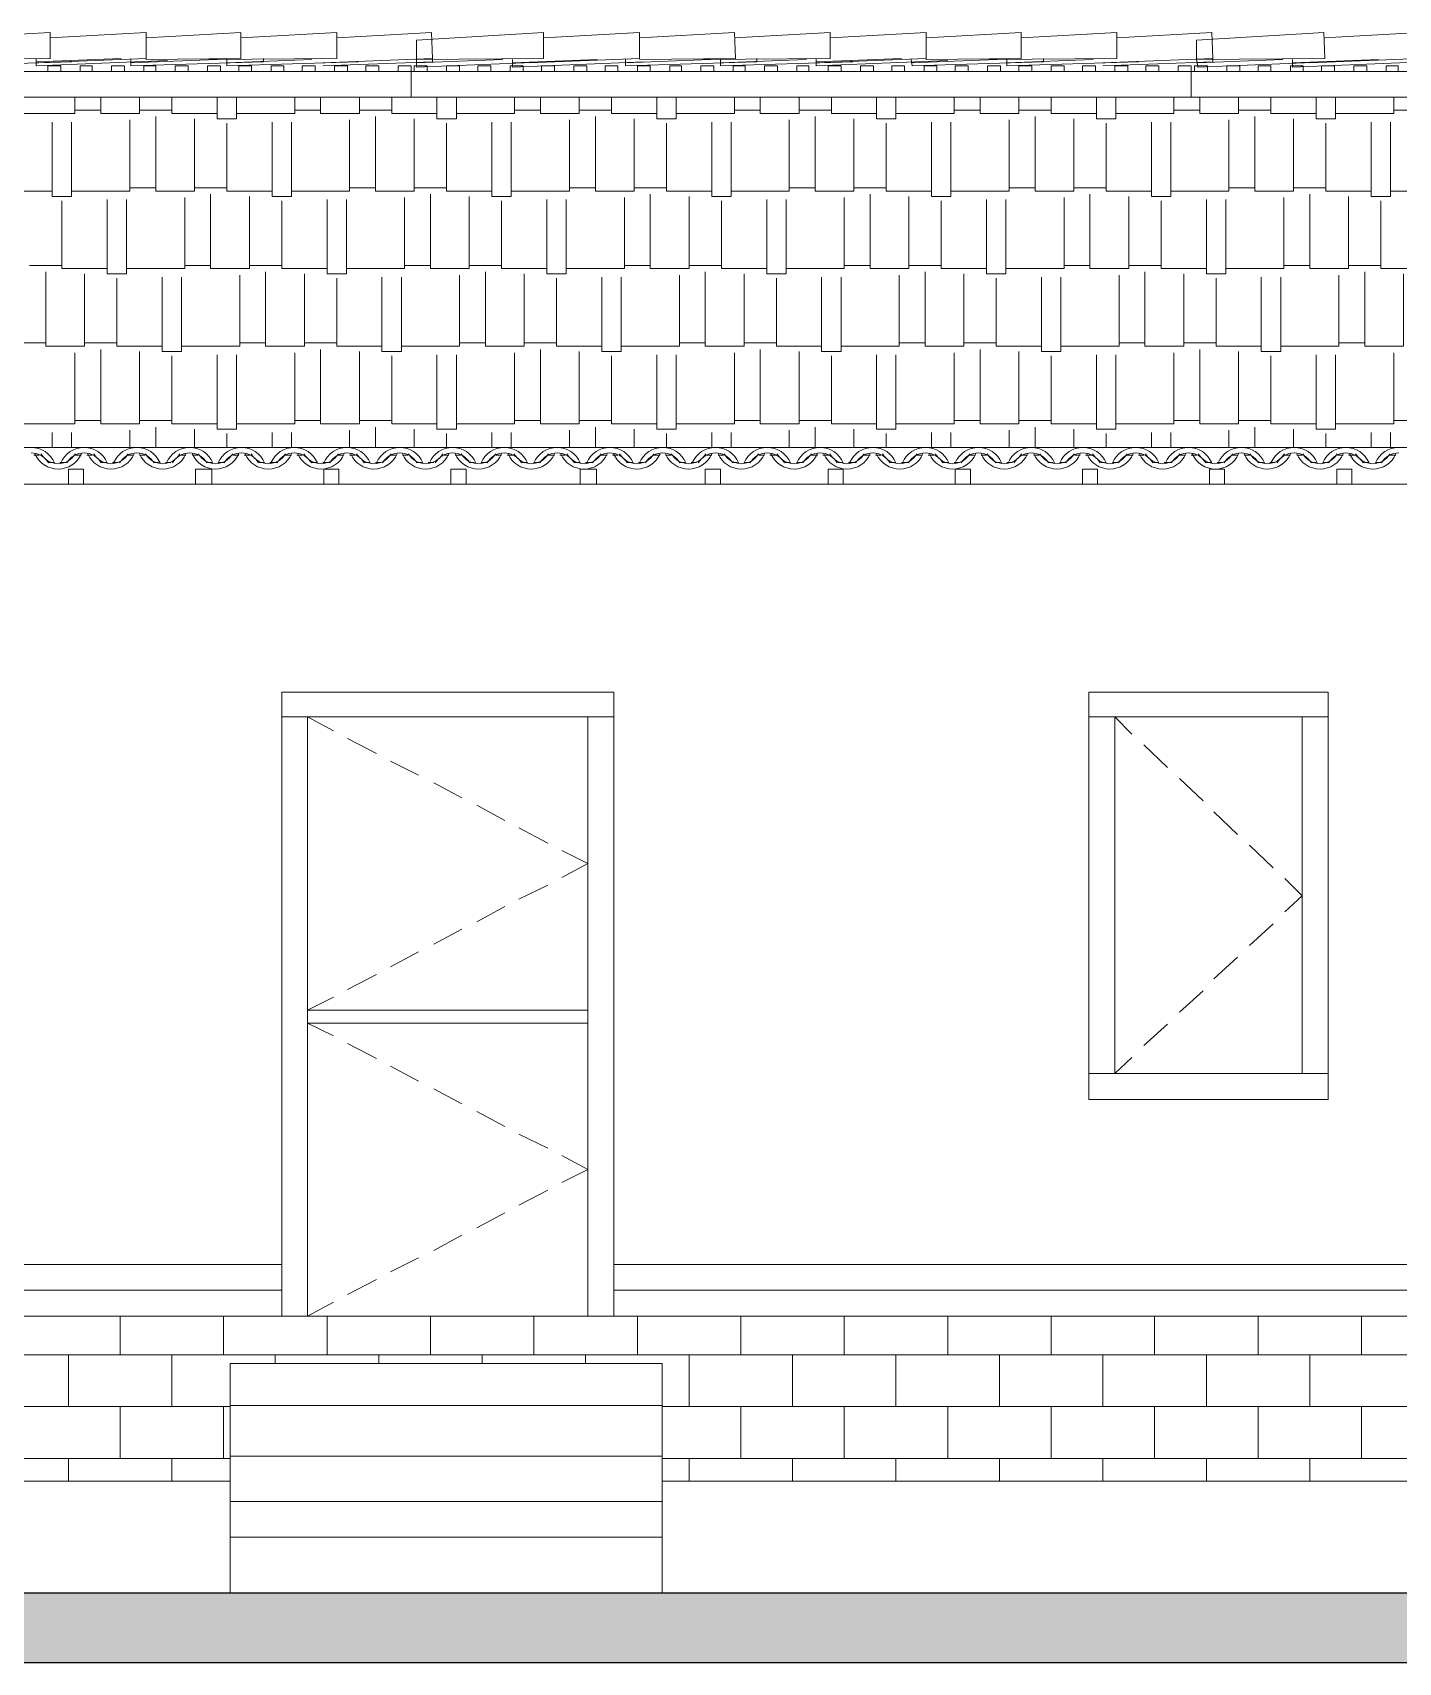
# Model space of a CAD drawing. Header units: millimetres. Extents: x 5915 to 23591, y -4666 to 1736.
# Drawn here: x 10731 to 16097, y -4666 to 1736 of the extents above; entities that cross this region are included whole.
import ezdxf

# ---------------------------------------------------------------- set-up
doc = ezdxf.new("R2010")
doc.units = ezdxf.units.MM
for name, color, linetype, lineweight in [('A-ALV-___-___-EXI', 250, 'Continuous', 25), ('A-BAS-___-___-EXI', 250, 'Continuous', 25), ('A-COB-___-___-EXI', 250, 'Continuous', 25), ('A-ESC-___-___-EXI', 250, 'Continuous', 25), ('A-JAN-___-___-EXI', 250, 'Continuous', 25), ('A-POR-___-___-EXI', 250, 'Continuous', 25)]:
    doc.layers.add(name, color=color, linetype=linetype, lineweight=lineweight)

msp = doc.modelspace()

# ---------------------------------------------------------------- hatches: boundary and pattern name
at = {"layer": 'A-BAS-___-___-EXI', "true_color": 0xcb9898}
msp.add_hatch(color=253, dxfattribs=at).paths.add_polyline_path([(23493.5, -4666.4), (23493.5, -4394.1), (5915.2, -4394.1), (5915.2, -4666.4)])

# ---------------------------------------------------------------- linework, layer by layer
at = {"layer": 'A-ALV-___-___-EXI', "color": 18, "lineweight": 9}
for p, q in [((6566.2, -3102.8), (11710.2, -3102.8)), ((13014.2, -3102.8), (22976.2, -3102.8)), ((6566.2, -3204.5), (11710.2, -3204.5)), ((13014.2, -3204.5), (22976.2, -3204.5)), ((6566.2, -3306.1), (22976.2, -3306.1)), ((11075.1, -3458.5), (11075.1, -3306.1)), ((11481.6, -3458.5), (11481.6, -3306.1)), ((11888, -3458.5), (11888, -3306.1)), ((12294.5, -3458.5), (12294.5, -3306.1)), ((12700.9, -3458.5), (12700.9, -3306.1)), ((13107.3, -3458.5), (13107.3, -3306.1)), ((13513.8, -3458.5), (13513.8, -3306.1)), ((13920.2, -3458.5), (13920.2, -3306.1)), ((14326.7, -3458.5), (14326.7, -3306.1)), ((14733.1, -3458.5), (14733.1, -3306.1)), ((15139.5, -3458.5), (15139.5, -3306.1)), ((15546, -3458.5), (15546, -3306.1)), ((15952.4, -3458.5), (15952.4, -3306.1)), ((6566.2, -3458.5), (22976.2, -3458.5)), ((10871.9, -3661.7), (10871.9, -3458.5)), ((11278.4, -3661.7), (11278.4, -3458.5)), ((11684.8, -3492.4), (11684.8, -3458.5)), ((12091.2, -3492.4), (12091.2, -3458.5)), ((12497.7, -3492.4), (12497.7, -3458.5)), ((12904.1, -3492.4), (12904.1, -3458.5)), ((13310.6, -3661.7), (13310.6, -3458.5)), ((13717, -3661.7), (13717, -3458.5)), ((14123.4, -3661.7), (14123.4, -3458.5)), ((14529.9, -3661.7), (14529.9, -3458.5)), ((14936.3, -3661.7), (14936.3, -3458.5)), ((15342.8, -3661.7), (15342.8, -3458.5)), ((15749.2, -3661.7), (15749.2, -3458.5)), ((6566.2, -3661.7), (11507, -3661.7)), ((11075.1, -3864.9), (11075.1, -3661.7)), ((11481.6, -3864.9), (11481.6, -3661.7)), ((13204.7, -3661.7), (22976.2, -3661.7)), ((13513.8, -3864.9), (13513.8, -3661.7)), ((13920.2, -3864.9), (13920.2, -3661.7)), ((14326.7, -3864.9), (14326.7, -3661.7)), ((14733.1, -3864.9), (14733.1, -3661.7)), ((15139.5, -3864.9), (15139.5, -3661.7)), ((15546, -3864.9), (15546, -3661.7)), ((15952.4, -3864.9), (15952.4, -3661.7)), ((6566.2, -3864.9), (11507, -3864.9)), ((10871.9, -3953.8), (10871.9, -3864.9)), ((11278.4, -3953.8), (11278.4, -3864.9)), ((13204.7, -3864.9), (22976.2, -3864.9)), ((13310.6, -3953.8), (13310.6, -3864.9)), ((13717, -3953.8), (13717, -3864.9)), ((14123.4, -3953.8), (14123.4, -3864.9)), ((14529.9, -3953.8), (14529.9, -3864.9)), ((14936.3, -3953.8), (14936.3, -3864.9)), ((15342.8, -3953.8), (15342.8, -3864.9)), ((15749.2, -3953.8), (15749.2, -3864.9)), ((6566.2, -3953.8), (11507, -3953.8)), ((13204.7, -3953.8), (22976.2, -3953.8))]:
    msp.add_line(p, q, dxfattribs=at)
at = {"layer": 'A-BAS-___-___-EXI'}
msp.add_lwpolyline([(23493.5, -4394.1), (5915.2, -4394.1), (5915.2, -4666.4), (23493.5, -4666.4)], close=True, dxfattribs=at)
at = {"layer": 'A-COB-___-___-EXI', "color": 18, "lineweight": 9}
for p, q in [((11176.8, 1634.7), (10744.9, 1617.8)), ((11079.4, 1634.7), (10744.9, 1622)), ((11456.2, 1630.5), (11117.5, 1617.8)), ((11828.7, 1630.5), (11494.3, 1617.8)), ((12302.9, 1634.7), (11871.1, 1617.8)), ((12578.1, 1630.5), (12239.4, 1617.8)), ((12950.7, 1630.5), (12616.2, 1617.8)), ((13395.2, 1630.5), (13060.8, 1617.8)), ((13772, 1630.5), (13433.3, 1617.8)), ((14242, 1634.7), (13810.1, 1617.8)), ((14144.6, 1634.7), (13810.1, 1622)), ((14521.4, 1630.5), (14182.7, 1617.8)), ((14898.2, 1630.5), (14559.5, 1617.8)), ((15368.2, 1634.7), (14936.3, 1617.8)), ((15643.4, 1630.5), (15308.9, 1617.8)), ((16020.2, 1630.5), (15681.5, 1617.8)), ((10897.3, 1431.5), (10998.9, 1431.5)), ((11151.3, 1431.5), (11278.4, 1431.5)), ((11761, 1431.5), (11862.6, 1431.5)), ((12015, 1431.5), (12142, 1431.5)), ((12624.7, 1431.5), (12726.3, 1431.5)), ((12878.7, 1431.5), (13005.7, 1431.5)), ((13488.4, 1431.5), (13590, 1431.5)), ((13742.4, 1431.5), (13869.4, 1431.5)), ((14352.1, 1431.5), (14453.7, 1431.5)), ((14606.1, 1431.5), (14733.1, 1431.5)), ((15215.7, 1431.5), (15317.4, 1431.5)), ((15469.8, 1431.5), (15596.8, 1431.5)), ((16079.4, 1431.5), (16181, 1431.5)), ((11113.2, 1126.7), (11214.9, 1126.7)), ((11367.3, 1126.7), (11494.3, 1126.7)), ((11976.9, 1126.7), (12078.5, 1126.7)), ((12231, 1126.7), (12358, 1126.7)), ((12840.6, 1126.7), (12942.2, 1126.7)), ((13094.6, 1126.7), (13221.6, 1126.7)), ((13704.3, 1126.7), (13805.9, 1126.7)), ((13958.3, 1126.7), (14085.3, 1126.7)), ((14568, 1126.7), (14669.6, 1126.7)), ((14822, 1126.7), (14949, 1126.7)), ((15431.7, 1126.7), (15533.3, 1126.7)), ((15685.7, 1126.7), (15812.7, 1126.7)), ((10719.5, 821.8), (10846.5, 821.8)), ((11329.2, 821.8), (11430.8, 821.8)), ((11583.2, 821.8), (11710.2, 821.8)), ((12192.8, 821.8), (12294.5, 821.8)), ((12446.9, 821.8), (12573.9, 821.8)), ((13056.5, 821.8), (13158.1, 821.8)), ((13310.6, 821.8), (13437.6, 821.8)), ((13920.2, 821.8), (14021.8, 821.8)), ((14174.2, 821.8), (14301.3, 821.8)), ((14783.9, 821.8), (14885.5, 821.8)), ((15037.9, 821.8), (15164.9, 821.8)), ((15647.6, 821.8), (15749.2, 821.8)), ((15901.6, 821.8), (16028.6, 821.8)), ((10681.4, 517), (10783, 517)), ((10935.4, 517), (11062.4, 517)), ((11545.1, 517), (11646.7, 517)), ((11799.1, 517), (11926.1, 517)), ((12408.8, 517), (12510.4, 517)), ((12662.8, 517), (12789.8, 517)), ((13272.5, 517), (13374.1, 517)), ((13526.5, 517), (13653.5, 517)), ((14136.1, 517), (14237.7, 517)), ((14390.2, 517), (14517.2, 517)), ((14999.8, 517), (15101.4, 517)), ((15253.8, 517), (15380.9, 517)), ((15863.5, 517), (15965.1, 517)), ((10897.3, 212.2), (10998.9, 212.2)), ((11151.3, 212.2), (11278.4, 212.2)), ((11761, 212.2), (11862.6, 212.2)), ((12015, 212.2), (12142, 212.2)), ((12624.7, 212.2), (12726.3, 212.2)), ((12878.7, 212.2), (13005.7, 212.2)), ((13488.4, 212.2), (13590, 212.2)), ((13742.4, 212.2), (13869.4, 212.2)), ((14352.1, 212.2), (14453.7, 212.2)), ((14606.1, 212.2), (14733.1, 212.2)), ((15215.7, 212.2), (15317.4, 212.2)), ((15469.8, 212.2), (15596.8, 212.2)), ((16079.4, 212.2), (16181, 212.2)), ((10808.4, 106.3), (10808.4, 165.6)), ((10884.6, 106.3), (10884.6, 165.6)), ((11113.2, 106.3), (11113.2, 174.1)), ((11214.9, 106.3), (11214.9, 186.8)), ((11367.3, 106.3), (11367.3, 178.3)), ((11494.3, 106.3), (11494.3, 161.4)), ((11672.1, 106.3), (11672.1, 165.6)), ((11748.3, 106.3), (11748.3, 165.6)), ((11976.9, 106.3), (11976.9, 174.1)), ((12078.5, 106.3), (12078.5, 186.8)), ((12231, 106.3), (12231, 178.3)), ((12358, 106.3), (12358, 161.4)), ((12535.8, 106.3), (12535.8, 165.6)), ((12612, 106.3), (12612, 165.6)), ((12840.6, 106.3), (12840.6, 174.1)), ((12942.2, 106.3), (12942.2, 186.8)), ((13094.6, 106.3), (13094.6, 178.3)), ((13221.6, 106.3), (13221.6, 161.4)), ((13399.5, 106.3), (13399.5, 165.6)), ((13475.7, 106.3), (13475.7, 165.6)), ((13704.3, 106.3), (13704.3, 174.1)), ((13805.9, 106.3), (13805.9, 186.8)), ((13958.3, 106.3), (13958.3, 178.3)), ((14085.3, 106.3), (14085.3, 161.4)), ((14263.2, 106.3), (14263.2, 165.6)), ((14339.4, 106.3), (14339.4, 165.6)), ((14568, 106.3), (14568, 174.1)), ((14669.6, 106.3), (14669.6, 186.8)), ((14822, 106.3), (14822, 178.3)), ((14949, 106.3), (14949, 161.4)), ((15126.8, 106.3), (15126.8, 165.6)), ((15203, 106.3), (15203, 165.6)), ((15431.7, 106.3), (15431.7, 174.1)), ((15533.3, 106.3), (15533.3, 186.8)), ((15685.7, 106.3), (15685.7, 178.3)), ((15812.7, 106.3), (15812.7, 161.4)), ((15990.5, 106.3), (15990.5, 165.6)), ((16066.7, 106.3), (16066.7, 165.6)), ((10736.4, 76.7), (10757.6, 76.7)), ((10897.3, 76.7), (10918.5, 76.7)), ((10943.9, 76.7), (10965.1, 76.7)), ((11104.8, 76.7), (11125.9, 76.7)), ((11151.3, 76.7), (11172.5, 76.7)), ((11312.2, 76.7), (11333.4, 76.7)), ((11358.8, 76.7), (11380, 76.7)), ((11769.5, 76.7), (11790.6, 76.7)), ((11930.4, 76.7), (11951.5, 76.7)), ((11976.9, 76.7), (11998.1, 76.7)), ((12137.8, 76.7), (12159, 76.7)), ((12184.4, 76.7), (12205.5, 76.7)), ((12345.3, 76.7), (12366.4, 76.7)), ((12391.8, 76.7), (12413, 76.7)), ((12552.7, 76.7), (12573.9, 76.7)), ((12595.1, 76.7), (12620.5, 76.7)), ((12755.9, 76.7), (12781.3, 76.7)), ((12802.5, 76.7), (12823.7, 76.7)), ((12963.4, 76.7), (12988.8, 76.7)), ((13010, 76.7), (13031.1, 76.7)), ((13170.8, 76.7), (13192, 76.7)), ((13217.4, 76.7), (13238.6, 76.7)), ((13378.3, 76.7), (13399.5, 76.7)), ((13424.9, 76.7), (13446, 76.7)), ((13585.8, 76.7), (13606.9, 76.7)), ((13835.5, 76.7), (13860.9, 76.7)), ((13996.4, 76.7), (14021.8, 76.7)), ((14043, 76.7), (14064.2, 76.7)), ((14203.9, 76.7), (14225, 76.7)), ((14250.5, 76.7), (14271.6, 76.7)), ((14411.3, 76.7), (14432.5, 76.7)), ((14457.9, 76.7), (14479.1, 76.7)), ((14618.8, 76.7), (14640, 76.7)), ((14665.4, 76.7), (14686.5, 76.7)), ((14826.2, 76.7), (14847.4, 76.7)), ((14868.6, 76.7), (14894, 76.7)), ((15029.5, 76.7), (15054.9, 76.7)), ((15076, 76.7), (15097.2, 76.7)), ((15490.9, 76.7), (15512.1, 76.7)), ((15651.8, 76.7), (15673, 76.7)), ((15698.4, 76.7), (15719.6, 76.7)), ((15859.3, 76.7), (15880.4, 76.7)), ((15901.6, 76.7), (15927, 76.7)), ((16062.5, 76.7), (16087.9, 76.7)), ((10791.5, 47.1), (10816.9, 47.1)), ((10863.5, 47.1), (10838.1, 47.1)), ((10998.9, 47.1), (11024.3, 47.1)), ((11066.7, 47.1), (11045.5, 47.1)), ((11206.4, 47.1), (11227.6, 47.1)), ((11274.1, 47.1), (11253, 47.1)), ((11413.8, 47.1), (11435, 47.1)), ((11689, 47.1), (11663.6, 47.1)), ((11828.7, 47.1), (11849.9, 47.1)), ((11896.5, 47.1), (11871.1, 47.1)), ((12032, 47.1), (12057.4, 47.1)), ((12099.7, 47.1), (12078.5, 47.1)), ((12239.4, 47.1), (12260.6, 47.1)), ((12307.2, 47.1), (12286, 47.1)), ((12446.9, 47.1), (12468, 47.1)), ((12514.6, 47.1), (12493.4, 47.1)), ((12654.3, 47.1), (12675.5, 47.1)), ((12700.9, 47.1), (12722.1, 47.1)), ((12861.8, 47.1), (12882.9, 47.1)), ((12904.1, 47.1), (12929.5, 47.1)), ((13065, 47.1), (13090.4, 47.1)), ((13132.7, 47.1), (13111.6, 47.1)), ((13272.5, 47.1), (13293.6, 47.1)), ((13319, 47.1), (13340.2, 47.1)), ((13479.9, 47.1), (13501.1, 47.1)), ((13547.6, 47.1), (13526.5, 47.1)), ((13755.1, 47.1), (13733.9, 47.1)), ((13894.8, 47.1), (13916, 47.1)), ((13962.6, 47.1), (13937.2, 47.1)), ((14098, 47.1), (14123.4, 47.1)), ((14170, 47.1), (14144.6, 47.1)), ((14305.5, 47.1), (14330.9, 47.1)), ((14373.2, 47.1), (14352.1, 47.1)), ((14512.9, 47.1), (14534.1, 47.1)), ((14580.7, 47.1), (14559.5, 47.1)), ((14720.4, 47.1), (14741.6, 47.1)), ((14788.1, 47.1), (14767, 47.1)), ((14927.9, 47.1), (14949, 47.1)), ((14995.6, 47.1), (14974.4, 47.1)), ((15135.3, 47.1), (15156.5, 47.1)), ((15406.3, 47.1), (15385.1, 47.1)), ((15546, 47.1), (15567.1, 47.1)), ((15613.7, 47.1), (15592.5, 47.1)), ((15753.4, 47.1), (15774.6, 47.1)), ((15821.2, 47.1), (15800, 47.1)), ((15960.9, 47.1), (15982.1, 47.1)), ((16028.6, 47.1), (16007.5, 47.1))]:
    msp.add_line(p, q, dxfattribs=at)
at = {"layer": 'A-COB-___-___-EXI', "color": 18, "lineweight": 9, "flags": 128}
for points in [[(10300.4, 1630.5), (10799.9, 1634.7), (10799.9, 1736.3), (10423.1, 1715.2)], [(10799.9, 1715.2), (11176.8, 1736.3), (11176.8, 1630.5), (11549.3, 1634.7), (11549.3, 1736.3), (11176.8, 1715.2)], [(11549.3, 1715.2), (11926.1, 1736.3), (11926.1, 1634.7), (11426.5, 1630.5)], [(11926.1, 1715.2), (12298.7, 1736.3), (12302.9, 1634.7), (12302.9, 1622), (11871.1, 1605.1)], [(12684, 1617.8), (13115.8, 1634.7), (13115.8, 1736.3), (12739, 1715.2)], [(13115.8, 1630.5), (13492.6, 1634.7), (13488.4, 1736.3), (13115.8, 1715.2)], [(13365.6, 1630.5), (13865.2, 1634.7), (13865.2, 1736.3), (13488.4, 1715.2)], [(13865.2, 1715.2), (14242, 1736.3), (14242, 1630.5), (14614.6, 1634.7), (14614.6, 1736.3), (14242, 1715.2)], [(14614.6, 1715.2), (14991.4, 1736.3), (14991.4, 1634.7), (14491.8, 1630.5)], [(14991.4, 1715.2), (15363.9, 1736.3), (15368.2, 1634.7), (15368.2, 1622), (14936.3, 1605.1)], [(15749.2, 1617.8), (16181, 1634.7), (16181, 1736.3), (15804.2, 1715.2)], [(9153, 1482.3), (12218.3, 1482.3), (12218.3, 1583.9), (9153, 1583.9), (9153, 1605.1), (9102.2, 1605.1), (9102.2, 1583.9), (9153, 1583.9), (9153, 1482.3), (9153, 1583.9), (6087.8, 1583.9), (6087.8, 1482.3), (6087.8, -37.6), (23585.9, -37.6)], [(10884.6, 1622), (10368.1, 1605.1), (10368.1, 1634.7)], [(11261.4, 1626.2), (10744.9, 1605.1), (10744.9, 1634.7)], [(11117.5, 1630.5), (11117.5, 1605.1), (11638.2, 1622), (11638.2, 1634.7)], [(12010.8, 1622), (11494.3, 1605.1), (11494.3, 1630.5)], [(18348.7, 1482.3), (21413.9, 1482.3), (21413.9, 1583.9), (18348.7, 1583.9), (18348.7, 1482.3), (18348.7, 1583.9), (15283.5, 1583.9), (15232.7, 1583.9), (15232.7, 1605.1), (15283.5, 1605.1), (15283.5, 1583.9), (15283.5, 1482.3), (15283.5, 1583.9), (12218.3, 1583.9), (12167.4, 1583.9), (12167.4, 1605.1), (12218.3, 1605.1), (12218.3, 1583.9), (12218.3, 1482.3)], [(12760.2, 1622), (12239.4, 1600.8), (12239.4, 1630.5)], [(13132.7, 1622), (12616.2, 1600.8), (12616.2, 1630.5)], [(13060.8, 1630.5), (13060.8, 1605.1), (13577.3, 1622), (13577.3, 1634.7)], [(13954.1, 1622), (13433.3, 1605.1), (13433.3, 1634.7)], [(14326.7, 1626.2), (13810.1, 1605.1), (13810.1, 1634.7)], [(14182.7, 1630.5), (14186.9, 1605.1), (14703.5, 1622), (14703.5, 1634.7)], [(15076, 1622), (14559.5, 1605.1), (14559.5, 1630.5)], [(15825.4, 1622), (15308.9, 1600.8), (15304.7, 1630.5)], [(16198, 1622), (15681.5, 1600.8), (15681.5, 1630.5)], [(23585.9, 1482.3), (6087.8, 1482.3), (6087.8, 106.3), (23585.9, 106.3), (23585.9, 161.4)], [(10668.7, 1418.8), (10897.3, 1418.8), (10897.3, 1482.3)], [(10998.9, 1482.3), (10998.9, 1418.8), (11151.3, 1418.8), (11151.3, 1482.3)], [(11278.4, 1482.3), (11278.4, 1418.8), (11456.2, 1418.8)], [(11456.2, 1482.3), (11456.2, 1397.6), (11532.4, 1397.6), (11532.4, 1482.3)], [(11532.4, 1418.8), (11761, 1418.8), (11761, 1482.3)], [(11862.6, 1482.3), (11862.6, 1418.8), (12015, 1418.8), (12015, 1482.3)], [(12142, 1482.3), (12142, 1418.8), (12319.9, 1418.8)], [(12319.9, 1482.3), (12319.9, 1397.6), (12396.1, 1397.6), (12396.1, 1482.3)], [(12396.1, 1418.8), (12624.7, 1418.8), (12624.7, 1482.3)], [(12726.3, 1482.3), (12726.3, 1418.8), (12878.7, 1418.8), (12878.7, 1482.3)], [(13005.7, 1482.3), (13005.7, 1418.8), (13183.5, 1418.8)], [(13183.5, 1482.3), (13183.5, 1397.6), (13259.8, 1397.6), (13259.8, 1482.3)], [(13259.8, 1418.8), (13488.4, 1418.8), (13488.4, 1482.3)], [(13590, 1482.3), (13590, 1418.8), (13742.4, 1418.8), (13742.4, 1482.3)], [(13869.4, 1482.3), (13869.4, 1418.8), (14047.2, 1418.8)], [(14047.2, 1482.3), (14047.2, 1397.6), (14123.4, 1397.6), (14123.4, 1482.3)], [(14123.4, 1418.8), (14352.1, 1418.8), (14352.1, 1482.3)], [(14453.7, 1482.3), (14453.7, 1418.8), (14606.1, 1418.8), (14606.1, 1482.3)], [(14733.1, 1482.3), (14733.1, 1418.8), (14910.9, 1418.8)], [(14910.9, 1482.3), (14910.9, 1397.6), (14987.1, 1397.6), (14987.1, 1482.3)], [(14987.1, 1418.8), (15215.7, 1418.8), (15215.7, 1482.3)], [(15317.4, 1482.3), (15317.4, 1418.8), (15469.8, 1418.8), (15469.8, 1482.3)], [(15596.8, 1482.3), (15596.8, 1418.8), (15774.6, 1418.8)], [(15774.6, 1482.3), (15774.6, 1397.6), (15850.8, 1397.6), (15850.8, 1482.3)], [(15850.8, 1418.8), (16079.4, 1418.8), (16079.4, 1482.3)], [(10630.6, 1380.7), (10630.6, 1114), (10808.4, 1114)], [(10808.4, 1384.9), (10808.4, 1092.8), (10884.6, 1092.8), (10884.6, 1384.9)], [(10884.6, 1114), (11113.2, 1114), (11113.2, 1393.4)], [(11214.9, 1406.1), (11214.9, 1114), (11367.3, 1114), (11367.3, 1397.6)], [(11494.3, 1380.7), (11494.3, 1114), (11672.1, 1114)], [(11672.1, 1384.9), (11672.1, 1092.8), (11748.3, 1092.8), (11748.3, 1384.9)], [(11748.3, 1114), (11976.9, 1114), (11976.9, 1393.4)], [(12078.5, 1406.1), (12078.5, 1114), (12231, 1114), (12231, 1397.6)], [(12358, 1380.7), (12358, 1114), (12535.8, 1114)], [(12535.8, 1384.9), (12535.8, 1092.8), (12612, 1092.8), (12612, 1384.9)], [(12612, 1114), (12840.6, 1114), (12840.6, 1393.4)], [(12942.2, 1406.1), (12942.2, 1114), (13094.6, 1114), (13094.6, 1397.6)], [(13221.6, 1380.7), (13221.6, 1114), (13399.5, 1114)], [(13399.5, 1384.9), (13399.5, 1092.8), (13475.7, 1092.8), (13475.7, 1384.9)], [(13475.7, 1114), (13704.3, 1114), (13704.3, 1393.4)], [(13805.9, 1406.1), (13805.9, 1114), (13958.3, 1114), (13958.3, 1397.6)], [(14085.3, 1380.7), (14085.3, 1114), (14263.2, 1114)], [(14263.2, 1384.9), (14263.2, 1092.8), (14339.4, 1092.8), (14339.4, 1384.9)], [(14339.4, 1114), (14568, 1114), (14568, 1393.4)], [(14669.6, 1406.1), (14669.6, 1114), (14822, 1114), (14822, 1397.6)], [(14949, 1380.7), (14949, 1114), (15126.8, 1114)], [(15126.8, 1384.9), (15126.8, 1092.8), (15203, 1092.8), (15203, 1384.9)], [(15203, 1114), (15431.7, 1114), (15431.7, 1393.4)], [(15533.3, 1406.1), (15533.3, 1114), (15685.7, 1114), (15685.7, 1397.6)], [(15812.7, 1380.7), (15812.7, 1114), (15990.5, 1114)], [(15990.5, 1384.9), (15990.5, 1092.8), (16066.7, 1092.8), (16066.7, 1384.9)], [(16066.7, 1114), (16295.3, 1114), (16295.3, 1393.4)], [(11100.5, 809.1), (11329.2, 809.1), (11329.2, 1088.6)], [(11430.8, 1101.3), (11430.8, 809.1), (11583.2, 809.1), (11583.2, 1092.8)], [(11964.2, 809.1), (12192.8, 809.1), (12192.8, 1088.6)], [(12294.5, 1101.3), (12294.5, 809.1), (12446.9, 809.1), (12446.9, 1092.8)], [(12827.9, 809.1), (13056.5, 809.1), (13056.5, 1088.6)], [(13158.1, 1101.3), (13158.1, 809.1), (13310.6, 809.1), (13310.6, 1092.8)], [(13691.6, 809.1), (13920.2, 809.1), (13920.2, 1088.6)], [(14021.8, 1101.3), (14021.8, 809.1), (14174.2, 809.1), (14174.2, 1092.8)], [(14555.3, 809.1), (14783.9, 809.1), (14783.9, 1088.6)], [(14885.5, 1101.3), (14885.5, 809.1), (15037.9, 809.1), (15037.9, 1092.8)], [(15419, 809.1), (15647.6, 809.1), (15647.6, 1088.6)], [(15749.2, 1101.3), (15749.2, 809.1), (15901.6, 809.1), (15901.6, 1092.8)], [(10846.5, 1075.9), (10846.5, 809.1), (11024.3, 809.1)], [(11024.3, 1080.1), (11024.3, 788), (11100.5, 788), (11100.5, 1080.1)], [(11710.2, 1075.9), (11710.2, 809.1), (11888, 809.1)], [(11888, 1080.1), (11888, 788), (11964.2, 788), (11964.2, 1080.1)], [(12573.9, 1075.9), (12573.9, 809.1), (12751.7, 809.1)], [(12751.7, 1080.1), (12751.7, 788), (12827.9, 788), (12827.9, 1080.1)], [(13437.6, 1075.9), (13437.6, 809.1), (13615.4, 809.1)], [(13615.4, 1080.1), (13615.4, 788), (13691.6, 788), (13691.6, 1080.1)], [(14301.3, 1075.9), (14301.3, 809.1), (14479.1, 809.1)], [(14479.1, 1080.1), (14479.1, 788), (14555.3, 788), (14555.3, 1080.1)], [(15164.9, 1075.9), (15164.9, 809.1), (15342.8, 809.1)], [(15342.8, 1080.1), (15342.8, 788), (15419, 788), (15419, 1080.1)], [(16028.6, 1075.9), (16028.6, 809.1), (16206.4, 809.1)], [(10783, 796.4), (10783, 504.3), (10935.4, 504.3), (10935.4, 788)], [(11062.4, 771), (11062.4, 504.3), (11240.3, 504.3)], [(11240.3, 775.3), (11240.3, 483.1), (11316.5, 483.1), (11316.5, 775.3)], [(11316.5, 504.3), (11545.1, 504.3), (11545.1, 783.7)], [(11646.7, 796.4), (11646.7, 504.3), (11799.1, 504.3), (11799.1, 788)], [(11926.1, 771), (11926.1, 504.3), (12103.9, 504.3)], [(12103.9, 775.3), (12103.9, 483.1), (12180.1, 483.1), (12180.1, 775.3)], [(12180.1, 504.3), (12408.8, 504.3), (12408.8, 783.7)], [(12510.4, 796.4), (12510.4, 504.3), (12662.8, 504.3), (12662.8, 788)], [(12789.8, 771), (12789.8, 504.3), (12967.6, 504.3)], [(12967.6, 775.3), (12967.6, 483.1), (13043.8, 483.1), (13043.8, 775.3)], [(13043.8, 504.3), (13272.5, 504.3), (13272.5, 783.7)], [(13374.1, 796.4), (13374.1, 504.3), (13526.5, 504.3), (13526.5, 788)], [(13653.5, 771), (13653.5, 504.3), (13831.3, 504.3)], [(13831.3, 775.3), (13831.3, 483.1), (13907.5, 483.1), (13907.5, 775.3)], [(13907.5, 504.3), (14136.1, 504.3), (14136.1, 783.7)], [(14237.7, 796.4), (14237.7, 504.3), (14390.2, 504.3), (14390.2, 788)], [(14517.2, 771), (14517.2, 504.3), (14695, 504.3)], [(14695, 775.3), (14695, 483.1), (14771.2, 483.1), (14771.2, 775.3)], [(14771.2, 504.3), (14999.8, 504.3), (14999.8, 783.7)], [(15101.4, 796.4), (15101.4, 504.3), (15253.8, 504.3), (15253.8, 788)], [(15380.9, 771), (15380.9, 504.3), (15558.7, 504.3)], [(15558.7, 775.3), (15558.7, 483.1), (15634.9, 483.1), (15634.9, 775.3)], [(15634.9, 504.3), (15863.5, 504.3), (15863.5, 783.7)], [(15965.1, 796.4), (15965.1, 504.3), (16117.5, 504.3), (16117.5, 788)], [(10668.7, 199.5), (10897.3, 199.5), (10897.3, 478.9)], [(10998.9, 491.6), (10998.9, 199.5), (11151.3, 199.5), (11151.3, 483.1)], [(11278.4, 466.2), (11278.4, 199.5), (11456.2, 199.5)], [(11456.2, 470.4), (11456.2, 178.3), (11532.4, 178.3), (11532.4, 470.4)], [(11532.4, 199.5), (11761, 199.5), (11761, 478.9)], [(11862.6, 491.6), (11862.6, 199.5), (12015, 199.5), (12015, 483.1)], [(12142, 466.2), (12142, 199.5), (12319.9, 199.5)], [(12319.9, 470.4), (12319.9, 178.3), (12396.1, 178.3), (12396.1, 470.4)], [(12396.1, 199.5), (12624.7, 199.5), (12624.7, 478.9)], [(12726.3, 491.6), (12726.3, 199.5), (12878.7, 199.5), (12878.7, 483.1)], [(13005.7, 466.2), (13005.7, 199.5), (13183.5, 199.5)], [(13183.5, 470.4), (13183.5, 178.3), (13259.8, 178.3), (13259.8, 470.4)], [(13259.8, 199.5), (13488.4, 199.5), (13488.4, 478.9)], [(13590, 491.6), (13590, 199.5), (13742.4, 199.5), (13742.4, 483.1)], [(13869.4, 466.2), (13869.4, 199.5), (14047.2, 199.5)], [(14047.2, 470.4), (14047.2, 178.3), (14123.4, 178.3), (14123.4, 470.4)], [(14123.4, 199.5), (14352.1, 199.5), (14352.1, 478.9)], [(14453.7, 491.6), (14453.7, 199.5), (14606.1, 199.5), (14606.1, 483.1)], [(14733.1, 466.2), (14733.1, 199.5), (14910.9, 199.5)], [(14910.9, 470.4), (14910.9, 178.3), (14987.1, 178.3), (14987.1, 470.4)], [(14987.1, 199.5), (15215.7, 199.5), (15215.7, 478.9)], [(15317.4, 491.6), (15317.4, 199.5), (15469.8, 199.5), (15469.8, 483.1)], [(15596.8, 466.2), (15596.8, 199.5), (15774.6, 199.5)], [(15774.6, 470.4), (15774.6, 178.3), (15850.8, 178.3), (15850.8, 470.4)], [(15850.8, 199.5), (16079.4, 199.5), (16079.4, 478.9)], [(13649.3, 76.7), (13628.1, 76.7), (13653.5, 76.7)], [(13814.4, 76.7), (13789, 76.7), (13810.1, 76.7)]]:
    msp.add_lwpolyline(points, dxfattribs=at)
for points in [[(12239.4, 1706.7), (12739, 1736.3), (12739, 1634.7), (12239.4, 1630.5)], [(15304.7, 1706.7), (15804.2, 1736.3), (15808.5, 1634.7), (15304.7, 1630.5)], [(10842.3, 1583.9), (10791.5, 1583.9), (10791.5, 1605.1), (10842.3, 1605.1)], [(10965.1, 1583.9), (10918.5, 1583.9), (10918.5, 1605.1), (10965.1, 1605.1)], [(11092.1, 1583.9), (11041.3, 1583.9), (11041.3, 1605.1), (11092.1, 1605.1)], [(11214.9, 1583.9), (11168.3, 1583.9), (11168.3, 1605.1), (11214.9, 1605.1)], [(11341.9, 1583.9), (11291.1, 1583.9), (11291.1, 1605.1), (11341.9, 1605.1)], [(11468.9, 1583.9), (11418.1, 1583.9), (11418.1, 1605.1), (11468.9, 1605.1)], [(11591.7, 1583.9), (11540.9, 1583.9), (11540.9, 1605.1), (11591.7, 1605.1)], [(11718.7, 1583.9), (11667.9, 1583.9), (11667.9, 1605.1), (11718.7, 1605.1)], [(11841.5, 1583.9), (11790.6, 1583.9), (11790.6, 1605.1), (11841.5, 1605.1)], [(11968.5, 1583.9), (11917.7, 1583.9), (11917.7, 1605.1), (11968.5, 1605.1)], [(12091.2, 1583.9), (12040.4, 1583.9), (12040.4, 1605.1), (12091.2, 1605.1)], [(12281.8, 1583.9), (12231, 1583.9), (12231, 1605.1), (12281.8, 1605.1)], [(12408.8, 1583.9), (12358, 1583.9), (12358, 1605.1), (12408.8, 1605.1)], [(12531.5, 1583.9), (12480.7, 1583.9), (12480.7, 1605.1), (12531.5, 1605.1)], [(12658.6, 1583.9), (12607.8, 1583.9), (12607.8, 1605.1), (12658.6, 1605.1)], [(12781.3, 1583.9), (12730.5, 1583.9), (12730.5, 1605.1), (12781.3, 1605.1)], [(12908.4, 1583.9), (12857.5, 1583.9), (12857.5, 1605.1), (12908.4, 1605.1)], [(13031.1, 1583.9), (12980.3, 1583.9), (12980.3, 1605.1), (13031.1, 1605.1)], [(13158.1, 1583.9), (13107.3, 1583.9), (13107.3, 1605.1), (13158.1, 1605.1)], [(13280.9, 1583.9), (13234.4, 1583.9), (13234.4, 1605.1), (13280.9, 1605.1)], [(13407.9, 1583.9), (13357.1, 1583.9), (13357.1, 1605.1), (13407.9, 1605.1)], [(13530.7, 1583.9), (13484.1, 1583.9), (13484.1, 1605.1), (13530.7, 1605.1)], [(13657.7, 1583.9), (13606.9, 1583.9), (13606.9, 1605.1), (13657.7, 1605.1)], [(13780.5, 1583.9), (13733.9, 1583.9), (13733.9, 1605.1), (13780.5, 1605.1)], [(13907.5, 1583.9), (13856.7, 1583.9), (13856.7, 1605.1), (13907.5, 1605.1)], [(14034.5, 1583.9), (13983.7, 1583.9), (13983.7, 1605.1), (14034.5, 1605.1)], [(14157.3, 1583.9), (14106.5, 1583.9), (14106.5, 1605.1), (14157.3, 1605.1)], [(14284.3, 1583.9), (14233.5, 1583.9), (14233.5, 1605.1), (14284.3, 1605.1)], [(14407.1, 1583.9), (14356.3, 1583.9), (14356.3, 1605.1), (14407.1, 1605.1)], [(14534.1, 1583.9), (14483.3, 1583.9), (14483.3, 1605.1), (14534.1, 1605.1)], [(14656.9, 1583.9), (14606.1, 1583.9), (14606.1, 1605.1), (14656.9, 1605.1)], [(14783.9, 1583.9), (14733.1, 1583.9), (14733.1, 1605.1), (14783.9, 1605.1)], [(14906.7, 1583.9), (14855.9, 1583.9), (14855.9, 1605.1), (14906.7, 1605.1)], [(15033.7, 1583.9), (14982.9, 1583.9), (14982.9, 1605.1), (15033.7, 1605.1)], [(15156.5, 1583.9), (15105.7, 1583.9), (15105.7, 1605.1), (15156.5, 1605.1)], [(15347, 1583.9), (15296.2, 1583.9), (15296.2, 1605.1), (15347, 1605.1)], [(15474, 1583.9), (15423.2, 1583.9), (15423.2, 1605.1), (15474, 1605.1)], [(15596.8, 1583.9), (15546, 1583.9), (15546, 1605.1), (15596.8, 1605.1)], [(15723.8, 1583.9), (15673, 1583.9), (15673, 1605.1), (15723.8, 1605.1)], [(15846.6, 1583.9), (15795.8, 1583.9), (15795.8, 1605.1), (15846.6, 1605.1)], [(15973.6, 1583.9), (15922.8, 1583.9), (15922.8, 1605.1), (15973.6, 1605.1)], [(16096.4, 1583.9), (16049.8, 1583.9), (16049.8, 1605.1), (16096.4, 1605.1)], [(11540.9, 76.7), (11519.7, 76.7)], [(11587.4, 76.7), (11562, 76.7)], [(11748.3, 76.7), (11722.9, 76.7)], [(15258.1, 76.7), (15236.9, 76.7)], [(15304.7, 76.7), (15283.5, 76.7)], [(15465.5, 76.7), (15444.4, 76.7)], [(10931.2, 21.7), (10931.2, -37.6), (10871.9, -37.6), (10871.9, 21.7)], [(11435, 21.7), (11435, -37.6), (11371.5, -37.6), (11371.5, 21.7)], [(11460.4, 47.1), (11481.6, 47.1)], [(11642.5, 47.1), (11621.3, 47.1)], [(11934.6, 21.7), (11934.6, -37.6), (11875.3, -37.6), (11875.3, 21.7)], [(12434.2, 21.7), (12434.2, -37.6), (12374.9, -37.6), (12374.9, 21.7)], [(12946.5, 21.7), (12946.5, -37.6), (12882.9, -37.6), (12882.9, 21.7)], [(13433.3, 21.7), (13433.3, -37.6), (13374.1, -37.6), (13374.1, 21.7)], [(13708.5, 47.1), (13687.4, 47.1)], [(13916, 21.7), (13916, -37.6), (13856.7, -37.6), (13856.7, 21.7)], [(14415.6, 21.7), (14415.6, -37.6), (14356.3, -37.6), (14356.3, 21.7)], [(14915.1, 21.7), (14915.1, -37.6), (14855.9, -37.6), (14855.9, 21.7)], [(15177.6, 47.1), (15203, 47.1)], [(15363.9, 47.1), (15338.5, 47.1)], [(15414.7, 21.7), (15414.7, -37.6), (15355.5, -37.6), (15355.5, 21.7)], [(15914.3, 21.7), (15914.3, -37.6), (15855, -37.6), (15855, 21.7)]]:
    msp.add_lwpolyline(points, close=True, dxfattribs=at)
at = {"layer": 'A-COB-___-___-EXI', "color": 18, "lineweight": 9}
for points in [[(10817.1, 46.6), (10801.2, 82.9), (10765.4, 106.3), (10725.9, 106.3)], [(10793.7, 46), (10779.7, 70.2), (10753.8, 85.2), (10725.9, 85.2)], [(10740.5, 81.4), (10756.3, 45.1), (10792.2, 21.7), (10831.7, 21.7)], [(10763.9, 82), (10777.9, 57.8), (10803.7, 42.8), (10831.7, 42.8)], [(10831.7, 42.8), (10859.7, 42.8), (10885.5, 57.8), (10899.5, 82)], [(10831.7, 21.7), (10871.3, 21.7), (10907.1, 45.1), (10922.9, 81.4)], [(10933.3, 106.3), (10893.8, 106.3), (10857.9, 82.9), (10842.1, 46.6)], [(10933.3, 85.2), (10905.3, 85.2), (10879.5, 70.2), (10865.5, 46)], [(11024.5, 46.6), (11008.7, 82.9), (10972.9, 106.3), (10933.3, 106.3)], [(11001.2, 46), (10987.1, 70.2), (10961.3, 85.2), (10933.3, 85.2)], [(10947.9, 81.4), (10963.8, 45.1), (10999.6, 21.7), (11039.2, 21.7)], [(10971.3, 82), (10985.3, 57.8), (11011.2, 42.8), (11039.2, 42.8)], [(11039.2, 42.8), (11067.1, 42.8), (11093, 57.8), (11107, 82)], [(11039.2, 21.7), (11078.7, 21.7), (11114.5, 45.1), (11130.4, 81.4)], [(11140.8, 106.3), (11101.2, 106.3), (11065.4, 82.9), (11049.6, 46.6)], [(11140.8, 85.2), (11112.8, 85.2), (11086.9, 70.2), (11072.9, 46)], [(11231.9, 46.6), (11216.1, 82.9), (11180.3, 106.3), (11140.8, 106.3)], [(11208.6, 46), (11194.6, 70.2), (11168.7, 85.2), (11140.8, 85.2)], [(11151.2, 81.4), (11167, 45.1), (11202.8, 21.7), (11242.4, 21.7)], [(11174.6, 82), (11188.5, 57.8), (11214.4, 42.8), (11242.4, 42.8)], [(11242.4, 42.8), (11270.4, 42.8), (11296.2, 57.8), (11310.2, 82)], [(11242.4, 21.7), (11281.9, 21.7), (11317.7, 45.1), (11333.6, 81.4)], [(11348.2, 106.3), (11308.7, 106.3), (11272.9, 82.9), (11257, 46.6)], [(11348.2, 85.2), (11320.2, 85.2), (11294.4, 70.2), (11280.4, 46)], [(11439.4, 46.6), (11423.6, 82.9), (11387.8, 106.3), (11348.2, 106.3)], [(11416.1, 46), (11402.1, 70.2), (11376.2, 85.2), (11348.2, 85.2)], [(11358.6, 81.4), (11374.5, 45.1), (11410.3, 21.7), (11449.8, 21.7)], [(11382, 82), (11396, 57.8), (11421.9, 42.8), (11449.8, 42.8)], [(11449.8, 42.8), (11477.8, 42.8), (11503.7, 57.8), (11517.7, 82)], [(11449.8, 21.7), (11489.4, 21.7), (11525.2, 45.1), (11541, 81.4)], [(11551.4, 106.3), (11511.9, 106.3), (11476.1, 82.9), (11460.3, 46.6)], [(11551.4, 106.3), (11511.9, 106.3), (11476.1, 82.9), (11460.3, 46.6)], [(11551.4, 85.2), (11523.5, 85.2), (11497.6, 70.2), (11483.6, 46)], [(11551.4, 85.2), (11523.5, 85.2), (11497.6, 70.2), (11483.6, 46)], [(11642.6, 46.6), (11626.8, 82.9), (11591, 106.3), (11551.4, 106.3)], [(11642.6, 46.6), (11626.8, 82.9), (11591, 106.3), (11551.4, 106.3)], [(11619.3, 46), (11605.3, 70.2), (11579.4, 85.2), (11551.4, 85.2)], [(11619.3, 46), (11605.3, 70.2), (11579.4, 85.2), (11551.4, 85.2)], [(11566.1, 81.4), (11581.9, 45.1), (11617.7, 21.7), (11657.3, 21.7)], [(11566.1, 81.4), (11581.9, 45.1), (11617.7, 21.7), (11657.3, 21.7)], [(11589.4, 82), (11603.4, 57.8), (11629.3, 42.8), (11657.3, 42.8)], [(11589.4, 82), (11603.4, 57.8), (11629.3, 42.8), (11657.3, 42.8)], [(11657.3, 42.8), (11685.3, 42.8), (11711.1, 57.8), (11725.1, 82)], [(11657.3, 42.8), (11685.3, 42.8), (11711.1, 57.8), (11725.1, 82)], [(11657.3, 21.7), (11696.8, 21.7), (11732.6, 45.1), (11748.5, 81.4)], [(11657.3, 21.7), (11696.8, 21.7), (11732.6, 45.1), (11748.5, 81.4)], [(11758.9, 106.3), (11719.3, 106.3), (11683.5, 82.9), (11667.7, 46.6)], [(11758.9, 85.2), (11730.9, 85.2), (11705.1, 70.2), (11691, 46)], [(11850.1, 46.6), (11834.2, 82.9), (11798.4, 106.3), (11758.9, 106.3)], [(11826.7, 46), (11812.7, 70.2), (11786.9, 85.2), (11758.9, 85.2)], [(11773.5, 81.4), (11789.4, 45.1), (11825.2, 21.7), (11864.7, 21.7)], [(11796.9, 82), (11810.9, 57.8), (11836.8, 42.8), (11864.7, 42.8)], [(11864.7, 42.8), (11892.7, 42.8), (11918.6, 57.8), (11932.6, 82)], [(11864.7, 21.7), (11904.3, 21.7), (11940.1, 45.1), (11955.9, 81.4)], [(11966.3, 106.3), (11926.8, 106.3), (11891, 82.9), (11875.1, 46.6)], [(11966.3, 85.2), (11938.4, 85.2), (11912.5, 70.2), (11898.5, 46)], [(12057.5, 46.6), (12041.7, 82.9), (12005.9, 106.3), (11966.3, 106.3)], [(12034.2, 46), (12020.2, 70.2), (11994.3, 85.2), (11966.3, 85.2)], [(11981, 81.4), (11996.8, 45.1), (12032.6, 21.7), (12072.2, 21.7)], [(12004.3, 82), (12018.3, 57.8), (12044.2, 42.8), (12072.2, 42.8)], [(12072.2, 42.8), (12100.2, 42.8), (12126, 57.8), (12140, 82)], [(12072.2, 21.7), (12111.7, 21.7), (12147.5, 45.1), (12163.4, 81.4)], [(12173.8, 106.3), (12134.2, 106.3), (12098.4, 82.9), (12082.6, 46.6)], [(12173.8, 85.2), (12145.8, 85.2), (12120, 70.2), (12106, 46)], [(12265, 46.6), (12249.2, 82.9), (12213.3, 106.3), (12173.8, 106.3)], [(12241.6, 46), (12227.6, 70.2), (12201.8, 85.2), (12173.8, 85.2)], [(12184.2, 81.4), (12200, 45.1), (12235.9, 21.7), (12275.4, 21.7)], [(12207.6, 82), (12221.6, 57.8), (12247.4, 42.8), (12275.4, 42.8)], [(12275.4, 42.8), (12303.4, 42.8), (12329.2, 57.8), (12343.3, 82)], [(12275.4, 21.7), (12315, 21.7), (12350.8, 45.1), (12366.6, 81.4)], [(12381.3, 106.3), (12341.7, 106.3), (12305.9, 82.9), (12290, 46.6)], [(12381.3, 85.2), (12353.3, 85.2), (12327.4, 70.2), (12313.4, 46)], [(12472.5, 46.6), (12456.6, 82.9), (12420.8, 106.3), (12381.3, 106.3)], [(12449.1, 46), (12435.1, 70.2), (12409.2, 85.2), (12381.3, 85.2)], [(12391.7, 81.4), (12407.5, 45.1), (12443.3, 21.7), (12482.9, 21.7)], [(12415, 82), (12429, 57.8), (12454.9, 42.8), (12482.9, 42.8)], [(12482.9, 42.8), (12510.8, 42.8), (12536.7, 57.8), (12550.7, 82)], [(12482.9, 21.7), (12522.4, 21.7), (12558.2, 45.1), (12574.1, 81.4)], [(12584.5, 106.3), (12544.9, 106.3), (12509.1, 82.9), (12493.3, 46.6)], [(12584.5, 85.2), (12556.5, 85.2), (12530.6, 70.2), (12516.6, 46)], [(12675.7, 46.6), (12659.8, 82.9), (12624, 106.3), (12584.5, 106.3)], [(12652.3, 46), (12638.3, 70.2), (12612.5, 85.2), (12584.5, 85.2)], [(12599.1, 81.4), (12615, 45.1), (12650.8, 21.7), (12690.3, 21.7)], [(12622.5, 82), (12636.5, 57.8), (12662.3, 42.8), (12690.3, 42.8)], [(12690.3, 42.8), (12718.3, 42.8), (12744.2, 57.8), (12758.2, 82)], [(12690.3, 21.7), (12729.9, 21.7), (12765.7, 45.1), (12781.5, 81.4)], [(12791.9, 106.3), (12752.4, 106.3), (12716.6, 82.9), (12700.7, 46.6)], [(12791.9, 85.2), (12763.9, 85.2), (12738.1, 70.2), (12724.1, 46)], [(12883.1, 46.6), (12867.3, 82.9), (12831.5, 106.3), (12791.9, 106.3)], [(12859.8, 46), (12845.8, 70.2), (12819.9, 85.2), (12791.9, 85.2)], [(12806.6, 81.4), (12822.4, 45.1), (12858.2, 21.7), (12897.8, 21.7)], [(12829.9, 82), (12843.9, 57.8), (12869.8, 42.8), (12897.8, 42.8)], [(12897.8, 42.8), (12925.7, 42.8), (12951.6, 57.8), (12965.6, 82)], [(12897.8, 21.7), (12937.3, 21.7), (12973.1, 45.1), (12988.9, 81.4)], [(12999.4, 106.3), (12959.8, 106.3), (12924, 82.9), (12908.2, 46.6)], [(12999.4, 85.2), (12971.4, 85.2), (12945.5, 70.2), (12931.6, 46)], [(13090.6, 46.6), (13074.7, 82.9), (13038.9, 106.3), (12999.4, 106.3)], [(13067.2, 46), (13053.2, 70.2), (13027.4, 85.2), (12999.4, 85.2)], [(13014, 81.4), (13029.9, 45.1), (13065.7, 21.7), (13105.2, 21.7)], [(13037.4, 82), (13051.4, 57.8), (13077.2, 42.8), (13105.2, 42.8)], [(13105.2, 42.8), (13133.2, 42.8), (13159.1, 57.8), (13173, 82)], [(13105.2, 21.7), (13144.8, 21.7), (13180.6, 45.1), (13196.4, 81.4)], [(13206.8, 106.3), (13167.3, 106.3), (13131.5, 82.9), (13115.6, 46.6)], [(13206.8, 85.2), (13178.9, 85.2), (13153, 70.2), (13139, 46)], [(13298, 46.6), (13282.2, 82.9), (13246.4, 106.3), (13206.8, 106.3)], [(13274.7, 46), (13260.7, 70.2), (13234.8, 85.2), (13206.8, 85.2)], [(13217.3, 81.4), (13233.1, 45.1), (13268.9, 21.7), (13308.4, 21.7)], [(13240.6, 82), (13254.6, 57.8), (13280.5, 42.8), (13308.4, 42.8)], [(13308.4, 42.8), (13336.4, 42.8), (13362.3, 57.8), (13376.3, 82)], [(13308.4, 21.7), (13348, 21.7), (13383.8, 45.1), (13399.6, 81.4)], [(13414.3, 106.3), (13374.7, 106.3), (13338.9, 82.9), (13323.1, 46.6)], [(13414.3, 85.2), (13386.3, 85.2), (13360.4, 70.2), (13346.4, 46)], [(13505.3, 46.6), (13489.8, 82.9), (13453.8, 106.3), (13414.3, 106.3)], [(13482, 46), (13468.3, 70.2), (13442.2, 85.2), (13414.3, 85.2)], [(13424.7, 81.4), (13440.4, 45.1), (13476.4, 21.7), (13515.9, 21.7)], [(13448.2, 82), (13461.9, 57.8), (13488, 42.8), (13515.9, 42.8)], [(13515.9, 42.8), (13543.8, 42.8), (13569.9, 57.8), (13583.6, 82)], [(13515.9, 21.7), (13555.4, 21.7), (13591.4, 45.1), (13606.9, 81.4)], [(13617.5, 106.3), (13578, 106.3), (13542, 82.9), (13526.5, 46.6)], [(13617.5, 85.2), (13589.6, 85.2), (13563.5, 70.2), (13549.8, 46)], [(13708.5, 46.6), (13693, 82.9), (13657, 106.3), (13617.5, 106.3)], [(13685.2, 46), (13671.5, 70.2), (13645.4, 85.2), (13617.5, 85.2)], [(13632.3, 81.4), (13647.8, 45.1), (13683.8, 21.7), (13723.3, 21.7)], [(13632.3, 81.4), (13647.8, 45.1), (13683.8, 21.7), (13723.3, 21.7)], [(13655.6, 82), (13669.4, 57.8), (13695.5, 42.8), (13723.3, 42.8)], [(13655.6, 82), (13669.4, 57.8), (13695.5, 42.8), (13723.3, 42.8)], [(13723.3, 42.8), (13751.2, 42.8), (13777.3, 57.8), (13791.1, 82)], [(13723.3, 42.8), (13751.2, 42.8), (13777.3, 57.8), (13791.1, 82)], [(13723.3, 21.7), (13762.9, 21.7), (13798.9, 45.1), (13814.4, 81.4)], [(13723.3, 21.7), (13762.9, 21.7), (13798.9, 45.1), (13814.4, 81.4)], [(13825, 106.3), (13785.4, 106.3), (13749.5, 82.9), (13733.9, 46.6)], [(13825, 85.2), (13797.1, 85.2), (13771, 70.2), (13757.2, 46)], [(13916, 46.6), (13900.5, 82.9), (13864.5, 106.3), (13825, 106.3)], [(13892.7, 46), (13878.9, 70.2), (13852.8, 85.2), (13825, 85.2)], [(13839.8, 81.4), (13855.3, 45.1), (13891.3, 21.7), (13930.8, 21.7)], [(13863.1, 82), (13876.8, 57.8), (13902.9, 42.8), (13930.8, 42.8)], [(13930.8, 42.8), (13958.7, 42.8), (13984.8, 57.8), (13998.5, 82)], [(13930.8, 21.7), (13970.3, 21.7), (14006.3, 45.1), (14021.8, 81.4)], [(14032.4, 106.3), (13992.9, 106.3), (13956.9, 82.9), (13941.4, 46.6)], [(14032.4, 85.2), (14004.5, 85.2), (13978.4, 70.2), (13964.7, 46)], [(14123.4, 46.6), (14107.9, 82.9), (14071.9, 106.3), (14032.4, 106.3)], [(14100.2, 46), (14086.4, 70.2), (14060.3, 85.2), (14032.4, 85.2)], [(14047.2, 81.4), (14062.8, 45.1), (14098.7, 21.7), (14138.3, 21.7)], [(14070.5, 82), (14084.3, 57.8), (14110.4, 42.8), (14138.3, 42.8)], [(14138.3, 42.8), (14166.1, 42.8), (14192.2, 57.8), (14206, 82)], [(14138.3, 21.7), (14177.8, 21.7), (14213.8, 45.1), (14229.3, 81.4)], [(14239.9, 106.3), (14200.4, 106.3), (14164.4, 82.9), (14148.8, 46.6)], [(14239.9, 85.2), (14212, 85.2), (14185.9, 70.2), (14172.1, 46)], [(14330.9, 46.6), (14315.4, 82.9), (14279.4, 106.3), (14239.9, 106.3)], [(14307.6, 46), (14293.8, 70.2), (14267.7, 85.2), (14239.9, 85.2)], [(14254.7, 81.4), (14270.2, 45.1), (14306.2, 21.7), (14345.7, 21.7)], [(14278, 82), (14291.7, 57.8), (14317.8, 42.8), (14345.7, 42.8)], [(14345.7, 42.8), (14373.6, 42.8), (14399.7, 57.8), (14413.5, 82)], [(14345.7, 21.7), (14385.2, 21.7), (14421.2, 45.1), (14436.7, 81.4)], [(14447.3, 106.3), (14407.8, 106.3), (14371.8, 82.9), (14356.3, 46.6)], [(14447.3, 85.2), (14419.4, 85.2), (14393.3, 70.2), (14379.6, 46)], [(14538.3, 46.6), (14522.8, 82.9), (14486.8, 106.3), (14447.3, 106.3)], [(14515.1, 46), (14501.3, 70.2), (14475.2, 85.2), (14447.3, 85.2)], [(14457.9, 81.4), (14473.4, 45.1), (14509.4, 21.7), (14548.9, 21.7)], [(14481.2, 82), (14494.9, 57.8), (14521.1, 42.8), (14548.9, 42.8)], [(14548.9, 42.8), (14576.8, 42.8), (14602.9, 57.8), (14616.7, 82)], [(14548.9, 21.7), (14588.4, 21.7), (14624.4, 45.1), (14640, 81.4)], [(14654.8, 106.3), (14615.3, 106.3), (14579.3, 82.9), (14563.7, 46.6)], [(14654.8, 85.2), (14626.9, 85.2), (14600.8, 70.2), (14587, 46)], [(14745.8, 46.6), (14730.3, 82.9), (14694.3, 106.3), (14654.8, 106.3)], [(14722.5, 46), (14708.8, 70.2), (14682.6, 85.2), (14654.8, 85.2)], [(14665.4, 81.4), (14680.9, 45.1), (14716.9, 21.7), (14756.4, 21.7)], [(14688.6, 82), (14702.4, 57.8), (14728.5, 42.8), (14756.4, 42.8)], [(14756.4, 42.8), (14784.3, 42.8), (14810.4, 57.8), (14824.1, 82)], [(14756.4, 21.7), (14795.9, 21.7), (14831.9, 45.1), (14847.4, 81.4)], [(14858, 106.3), (14818.5, 106.3), (14782.5, 82.9), (14767, 46.6)], [(14858, 85.2), (14830.1, 85.2), (14804, 70.2), (14790.3, 46)], [(14949, 46.6), (14933.5, 82.9), (14897.5, 106.3), (14858, 106.3)], [(14925.7, 46), (14912, 70.2), (14885.9, 85.2), (14858, 85.2)], [(14872.8, 81.4), (14888.3, 45.1), (14924.3, 21.7), (14963.8, 21.7)], [(14896.1, 82), (14909.9, 57.8), (14936, 42.8), (14963.8, 42.8)], [(14963.8, 42.8), (14991.7, 42.8), (15017.8, 57.8), (15031.6, 82)], [(14963.8, 21.7), (15003.4, 21.7), (15039.3, 45.1), (15054.9, 81.4)], [(15065.4, 106.3), (15025.9, 106.3), (14989.9, 82.9), (14974.4, 46.6)], [(15065.4, 85.2), (15037.6, 85.2), (15011.5, 70.2), (14997.7, 46)], [(15156.5, 46.6), (15140.9, 82.9), (15105, 106.3), (15065.4, 106.3)], [(15133.2, 46), (15119.4, 70.2), (15093.3, 85.2), (15065.4, 85.2)], [(15080.3, 81.4), (15095.8, 45.1), (15131.8, 21.7), (15171.3, 21.7)], [(15103.6, 82), (15117.3, 57.8), (15143.4, 42.8), (15171.3, 42.8)], [(15171.3, 42.8), (15199.2, 42.8), (15225.3, 57.8), (15239, 82)], [(15171.3, 21.7), (15210.8, 21.7), (15246.8, 45.1), (15262.3, 81.4)], [(15272.9, 106.3), (15233.4, 106.3), (15197.4, 82.9), (15181.9, 46.6)], [(15272.9, 106.3), (15233.4, 106.3), (15197.4, 82.9), (15181.9, 46.6)], [(15272.9, 85.2), (15245, 85.2), (15218.9, 70.2), (15205.2, 46)], [(15272.9, 85.2), (15245, 85.2), (15218.9, 70.2), (15205.2, 46)], [(15363.9, 46.6), (15348.4, 82.9), (15312.4, 106.3), (15272.9, 106.3)], [(15363.9, 46.6), (15348.4, 82.9), (15312.4, 106.3), (15272.9, 106.3)], [(15340.6, 46), (15326.9, 70.2), (15300.8, 85.2), (15272.9, 85.2)], [(15340.6, 46), (15326.9, 70.2), (15300.8, 85.2), (15272.9, 85.2)], [(15287.7, 81.4), (15303.2, 45.1), (15339.2, 21.7), (15378.7, 21.7)], [(15287.7, 81.4), (15303.2, 45.1), (15339.2, 21.7), (15378.7, 21.7)], [(15311, 82), (15324.8, 57.8), (15350.9, 42.8), (15378.7, 42.8)], [(15311, 82), (15324.8, 57.8), (15350.9, 42.8), (15378.7, 42.8)], [(15378.7, 42.8), (15406.6, 42.8), (15432.7, 57.8), (15446.5, 82)], [(15378.7, 42.8), (15406.6, 42.8), (15432.7, 57.8), (15446.5, 82)], [(15378.7, 21.7), (15418.3, 21.7), (15454.2, 45.1), (15469.8, 81.4)], [(15378.7, 21.7), (15418.3, 21.7), (15454.2, 45.1), (15469.8, 81.4)], [(15480.4, 106.3), (15440.8, 106.3), (15404.9, 82.9), (15389.3, 46.6)], [(15480.4, 85.2), (15452.5, 85.2), (15426.4, 70.2), (15412.6, 46)], [(15571.4, 46.6), (15555.9, 82.9), (15519.9, 106.3), (15480.4, 106.3)], [(15548.1, 46), (15534.3, 70.2), (15508.2, 85.2), (15480.4, 85.2)], [(15490.9, 81.4), (15506.5, 45.1), (15542.4, 21.7), (15582, 21.7)], [(15514.2, 82), (15528, 57.8), (15554.1, 42.8), (15582, 42.8)], [(15582, 42.8), (15609.8, 42.8), (15635.9, 57.8), (15649.7, 82)], [(15582, 21.7), (15621.5, 21.7), (15657.5, 45.1), (15673, 81.4)], [(15687.8, 106.3), (15648.3, 106.3), (15612.3, 82.9), (15596.8, 46.6)], [(15687.8, 85.2), (15659.9, 85.2), (15633.8, 70.2), (15620.1, 46)], [(15778.8, 46.6), (15763.3, 82.9), (15727.3, 106.3), (15687.8, 106.3)], [(15755.5, 46), (15741.8, 70.2), (15715.7, 85.2), (15687.8, 85.2)], [(15698.4, 81.4), (15713.9, 45.1), (15749.9, 21.7), (15789.4, 21.7)], [(15721.7, 82), (15735.4, 57.8), (15761.5, 42.8), (15789.4, 42.8)], [(15789.4, 42.8), (15817.3, 42.8), (15843.4, 57.8), (15857.2, 82)], [(15789.4, 21.7), (15828.9, 21.7), (15864.9, 45.1), (15880.4, 81.4)], [(15891, 106.3), (15851.5, 106.3), (15815.5, 82.9), (15800, 46.6)], [(15891, 85.2), (15863.2, 85.2), (15837, 70.2), (15823.3, 46)], [(15982.1, 46.6), (15966.5, 82.9), (15930.5, 106.3), (15891, 106.3)], [(15958.8, 46), (15945, 70.2), (15918.9, 85.2), (15891, 85.2)], [(15905.8, 81.4), (15921.4, 45.1), (15957.4, 21.7), (15996.9, 21.7)], [(15929.1, 82), (15942.9, 57.8), (15969, 42.8), (15996.9, 42.8)], [(15996.9, 42.8), (16024.7, 42.8), (16050.9, 57.8), (16064.6, 82)], [(15996.9, 21.7), (16036.4, 21.7), (16072.4, 45.1), (16087.9, 81.4)], [(16098.5, 106.3), (16059, 106.3), (16023, 82.9), (16007.5, 46.6)], [(16098.5, 85.2), (16070.6, 85.2), (16044.5, 70.2), (16030.7, 46)]]:
    msp.add_open_spline(points, degree=3, dxfattribs=at)
at = {"layer": 'A-ESC-___-___-EXI', "color": 18, "lineweight": 9}
for p, q in [((11507, -3657.5), (13204.7, -3657.5)), ((11507, -3856.5), (13204.7, -3856.5)), ((11507, -4034.3), (13204.7, -4034.3)), ((11507, -4174), (13204.7, -4174))]:
    msp.add_line(p, q, dxfattribs=at)
at = {"layer": 'A-ESC-___-___-EXI', "color": 18, "lineweight": 9, "flags": 128}
msp.add_lwpolyline([(11507, -4394.1), (11507, -3492.4), (13204.7, -3492.4), (13204.7, -4394.1)], dxfattribs=at)
at = {"layer": 'A-JAN-___-___-EXI', "color": 18, "lineweight": 9}
for p, q in [((14881.3, -952.1), (15821.2, -952.1)), ((15719.6, -2353.5), (15719.6, -952.1)), ((15097.2, -1062.2), (15190.3, -1151.1)), ((15236.9, -1193.4), (15330.1, -1282.3)), ((15372.4, -1324.7), (15465.5, -1413.6)), ((15512.1, -1455.9), (15605.2, -1544.8)), ((15605.2, -1765), (15512.1, -1849.7)), ((15465.5, -1896.2), (15372.4, -1980.9)), ((15330.1, -2027.5), (15236.9, -2112.1)), ((15190.3, -2158.7), (15097.2, -2243.4)), ((14881.3, -2353.5), (15821.2, -2353.5))]:
    msp.add_line(p, q, dxfattribs=at)
at = {"layer": 'A-JAN-___-___-EXI', "color": 18, "lineweight": 9, "flags": 128}
msp.add_lwpolyline([(15821.2, -854.7), (14881.3, -854.7), (14881.3, -2455.1), (15821.2, -2455.1)], close=True, dxfattribs=at)
for points in [[(15050.6, -2290), (14982.9, -2353.5), (14982.9, -952.1), (15050.6, -1019.8)], [(15651.8, -1587.2), (15719.6, -1654.9), (15651.8, -1718.4)]]:
    msp.add_lwpolyline(points, dxfattribs=at)
at = {"layer": 'A-POR-___-___-EXI', "color": 18, "lineweight": 9}
for p, q in [((11710.2, -952.1), (13014.2, -952.1)), ((12912.6, -3306.1), (12912.6, -952.1)), ((11968.5, -1036.8), (12082.8, -1096.1)), ((12137.8, -1125.7), (12247.9, -1180.7)), ((12307.2, -1210.4), (12417.2, -1269.6)), ((12476.5, -1299.3), (12586.6, -1358.5)), ((12641.6, -1388.2), (12755.9, -1447.5)), ((12755.9, -1612.6), (12641.6, -1667.6)), ((12586.6, -1697.2), (12476.5, -1756.5)), ((12417.2, -1786.2), (12307.2, -1845.4)), ((12247.9, -1875.1), (12137.8, -1934.3)), ((12082.8, -1964), (11968.5, -2023.2)), ((12082.8, -2294.2), (11968.5, -2234.9)), ((12247.9, -2383.1), (12137.8, -2323.8)), ((12417.2, -2472), (12307.2, -2412.7)), ((12586.6, -2560.9), (12476.5, -2501.7)), ((12755.9, -2645.6), (12641.6, -2590.6)), ((12641.6, -2870), (12755.9, -2810.7)), ((12476.5, -2958.9), (12586.6, -2899.6)), ((12307.2, -3047.8), (12417.2, -2988.5)), ((12137.8, -3132.5), (12247.9, -3077.4)), ((11968.5, -3221.4), (12082.8, -3162.1))]:
    msp.add_line(p, q, dxfattribs=at)
at = {"layer": 'A-POR-___-___-EXI', "color": 18, "lineweight": 9, "flags": 128}
for points in [[(13014.2, -3306.1), (13014.2, -854.7), (11710.2, -854.7), (11710.2, -3306.1)], [(11913.4, -3251), (11811.8, -3306.1), (11811.8, -952.1), (11913.4, -1007.1)], [(12811, -1477.1), (12912.6, -1527.9), (12811, -1582.9)], [(11913.4, -2052.9), (11811.8, -2103.7), (12912.6, -2103.7)], [(11913.4, -2205.3), (11811.8, -2154.5), (12912.6, -2154.5)], [(12811, -2781.1), (12912.6, -2730.3), (12811, -2675.2)]]:
    msp.add_lwpolyline(points, dxfattribs=at)

doc.saveas('drawing.dxf')
